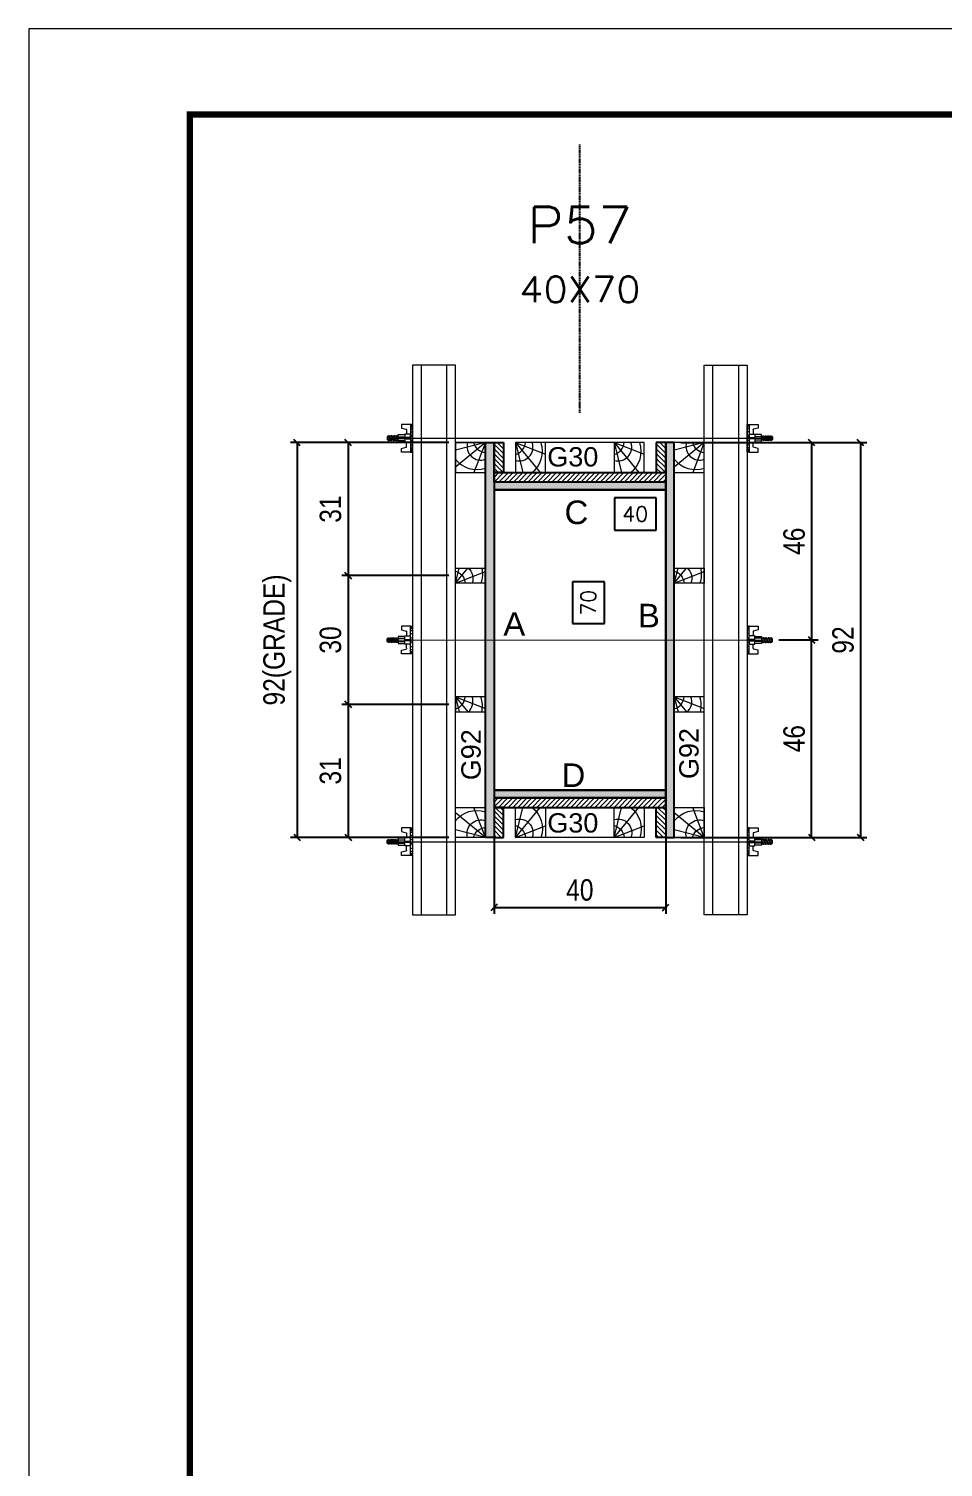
# Model space of a CAD drawing. Extents: x 2949 to 9203, y -16089 to 12527.
# Drawn here: x 4548 to 4974, y -1926 to -1256 of the extents above; entities that cross this region are included whole.
import ezdxf
from ezdxf.enums import TextEntityAlignment as Align

# ---------------------------------------------------------------- set-up
doc = ezdxf.new("R2010")
doc.units = 0
doc.linetypes.add('DASHED', pattern=[0.75, 0.5, -0.25])
doc.linetypes.add('HIDDEN', pattern=[0.375, 0.25, -0.125])
for name, color, linetype in [('CHAPA', 1, 'Continuous'), ('COTA', 241, 'Continuous'), ('MEIO_PONT', 93, 'Continuous'), ('Painéis', 200, 'Continuous'), ('SARRAFO', 251, 'Continuous'), ('Texto de Titulo', 7, 'Continuous'), ('Texto Qtd Sarr', 242, 'Continuous'), ('TEXTO_GERAL', 7, 'Continuous')]:
    doc.layers.add(name, color=color, linetype=linetype)
for name, color, linetype, lineweight in [('Folhas', 255, 'Continuous', 9), ('Hachura', 251, 'Continuous', 9), ('Madeira', 126, 'Continuous', 18), ('Perfil Metálico', 224, 'Continuous', 18), ('SARRAFO DE PRESSAO', 251, 'DASHED', 9), ('Texto Seção', 7, 'Continuous', 15)]:
    doc.layers.add(name, color=color, linetype=linetype, lineweight=lineweight)
doc.styles.add('ARIAL', font='arial.ttf')
doc.styles.add('COTA TECNICA 2X', font='techl___.ttf', dxfattribs={"height": 10})
doc.styles.add('ROMANS', font='romans.shx')
doc.styles.add('SANSSERIF', font='sas_____.pfb')
doc.dimstyles.new('SECAO PILAR', dxfattribs={"dimtxt": 10, "dimasz": 3, "dimexe": 3, "dimexo": 3, "dimgap": 3, "dimtad": 1, "dimdec": 1, "dimlfac": 0.5, "dimzin": 12, "dimdsep": 46, "dimtxsty": 'COTA TECNICA 2X', "dimblk1": 'OBLIQUE', "dimblk2": 'OBLIQUE', "dimsah": 1, "dimcen": 0.9, "dimclrd": 256, "dimclre": 256, "dimclrt": 256, "dimadec": 1, "dimazin": 3, "dimtfac": 1, "dimtdec": 1, "dimtmove": 0, "dimatfit": 3, "dimfxl": 1, "dimtolj": 1, "dimtzin": 12, "dimarcsym": 0})
doc.dimstyles.new('SECÇÃO 2', dxfattribs={"dimtxt": 7, "dimasz": 6, "dimexe": 0.18, "dimexo": 2, "dimgap": -4, "dimtad": 3, "dimdec": 1, "dimlfac": 0.5, "dimzin": 12, "dimdsep": 46, "dimtxsty": 'ROMANS', "dimblk": 'ARCHTICK', "dimcen": 0.09, "dimse1": 1, "dimse2": 1, "dimsd1": 1, "dimsd2": 1, "dimclrd": 180, "dimclre": 5, "dimclrt": 1, "dimadec": 0, "dimazin": 3, "dimtfac": 1, "dimtdec": 1, "dimtofl": 0, "dimtmove": 0, "dimatfit": 3, "dimldrblk": 'ARCHTICK', "dimfxl": 1, "dimtolj": 1, "dimtzin": 0, "dimarcsym": 0})

# ---------------------------------------------------------------- blocks, each defined once
blk = doc.blocks.new('9999999999')
at = {"layer": 'Folhas'}
blk.add_lwpolyline([(98138.98, 34190.21), (99623.98, 34190.21), (99623.98, 35240.21), (98138.98, 35240.21)], close=True, dxfattribs=at)
at = {"layer": 'Folhas', "color": 30, "const_width": 3}
blk.add_lwpolyline([(98213.98, 34230.21), (99583.98, 34230.21), (99583.98, 35200.21), (98213.98, 35200.21)], close=True, dxfattribs=at)
blk = doc.blocks.new('titulo1')
at = {"layer": 'Defpoints', "color": 252, "linetype": 'HIDDEN', "ltscale": 2}
blk.add_line((0, 0), (0, 125), dxfattribs=at)
at = {"layer": 'Defpoints', "style": 'ROMANS', "oblique": 15}
blk.add_attdef('FOLHA', text='', height=10, dxfattribs=at).set_placement((0, 15.58), align=Align.MIDDLE_CENTER)
at = {"layer": 'Texto Qtd Sarr', "color": 3, "style": 'ROMANS', "oblique": 15}
for tag, height, p in [('TITULO', 17, (0, 71.45)), ('SEÇÃO', 12, (0, 41.55))]:
    blk.add_attdef(tag, text='', height=height, dxfattribs=at).set_placement(p, align=Align.MIDDLE_CENTER)
blk = doc.blocks.new('*D1762')
at = {"layer": 'COTA', "color": 180, "lineweight": -2, "transparency": 16777216}
for p, q in [((4815.84, -1513.95), (4800.84, -1513.95)), ((4800.84, -1513.95), (4800.84, -1533.29)), ((4815.84, -1533.29), (4815.84, -1513.95)), ((4800.84, -1533.29), (4815.84, -1533.29))]:
    blk.add_line(p, q, dxfattribs=at)
at = {"layer": 'Defpoints', "color": 0, "transparency": 16777216}
for p in [(4764.33, -1470.99), (4764.33, -1610.99), (4819.84, -1610.99)]:
    blk.add_point(p, dxfattribs=at)
at = {"layer": 'COTA', "color": 1, "transparency": 16777216, "insert": (4808.34, -1523.62), "char_height": 7, "attachment_point": 5, "rotation": 90, "style": 'ROMANS'}
blk.add_mtext('\\A1;70', dxfattribs=at)
blk = doc.blocks.new('_ArchTick')
at = {"color": 0, "linetype": 'ByBlock', "const_width": 0.15}
blk.add_lwpolyline([(-0.5, -0.5), (0.5, 0.5)], dxfattribs=at)
blk = doc.blocks.new('_Oblique')
at = {"color": 0, "linetype": 'ByBlock', "lineweight": -2}
blk.add_line((-0.5, -0.5), (0.5, 0.5), dxfattribs=at)
blk = doc.blocks.new('*D1763')
at = {"layer": 'COTA', "lineweight": -2, "transparency": 16777216}
for p, q in [((4851.33, -1448.99), (4938.1, -1448.99)), ((4935.1, -1448.99), (4935.1, -1632.99)), ((4851.33, -1632.99), (4938.1, -1632.99))]:
    blk.add_line(p, q, dxfattribs=at)
at = {"layer": 'Defpoints', "color": 0, "transparency": 16777216}
for p in [(4848.33, -1448.99), (4848.33, -1632.99), (4935.1, -1632.99)]:
    blk.add_point(p, dxfattribs=at)
at = {"layer": 'COTA', "lineweight": -2, "transparency": 16777216, "xscale": 3, "yscale": 3, "zscale": 3}
for p, rotation in [((4935.1, -1448.99), 90), ((4935.1, -1632.99), 270)]:
    blk.add_blockref('_Oblique', p, dxfattribs=dict(at, rotation=rotation))
at = {"layer": 'COTA', "transparency": 16777216, "insert": (4927.02, -1540.99), "char_height": 10, "attachment_point": 5, "rotation": 90, "style": 'COTA TECNICA 2X'}
blk.add_mtext('\\A1;92', dxfattribs=at)
blk = doc.blocks.new('*D1764')
at = {"layer": 'COTA', "lineweight": -2, "transparency": 16777216}
for p, q in [((4885.33, -1448.99), (4915.33, -1448.99)), ((4912.33, -1448.99), (4912.33, -1540.99)), ((4897.13, -1540.99), (4915.33, -1540.99))]:
    blk.add_line(p, q, dxfattribs=at)
at = {"layer": 'Defpoints', "color": 0, "transparency": 16777216}
for p in [(4882.33, -1448.99), (4894.13, -1540.99), (4912.33, -1540.99)]:
    blk.add_point(p, dxfattribs=at)
at = {"layer": 'COTA', "lineweight": -2, "transparency": 16777216, "xscale": 3, "yscale": 3, "zscale": 3}
for p, rotation in [((4912.33, -1448.99), 90), ((4912.33, -1540.99), 270)]:
    blk.add_blockref('_Oblique', p, dxfattribs=dict(at, rotation=rotation))
at = {"layer": 'COTA', "transparency": 16777216, "insert": (4904.23, -1494.99), "char_height": 10, "attachment_point": 5, "rotation": 90, "style": 'COTA TECNICA 2X'}
blk.add_mtext('\\A1;46', dxfattribs=at)
blk = doc.blocks.new('*D1765')
at = {"layer": 'COTA', "lineweight": -2, "transparency": 16777216}
for p, q in [((4897.13, -1540.99), (4915.33, -1540.99)), ((4912.33, -1632.99), (4912.33, -1540.99)), ((4885.33, -1632.99), (4915.33, -1632.99))]:
    blk.add_line(p, q, dxfattribs=at)
at = {"layer": 'Defpoints', "color": 0, "transparency": 16777216}
for p in [(4894.13, -1540.99), (4912.33, -1540.99), (4882.33, -1632.99)]:
    blk.add_point(p, dxfattribs=at)
at = {"layer": 'COTA', "lineweight": -2, "transparency": 16777216, "xscale": 3, "yscale": 3, "zscale": 3}
for p, rotation in [((4912.33, -1540.99), 90), ((4912.33, -1632.99), 270)]:
    blk.add_blockref('_Oblique', p, dxfattribs=dict(at, rotation=rotation))
at = {"layer": 'COTA', "transparency": 16777216, "insert": (4904.23, -1586.99), "char_height": 10, "attachment_point": 5, "rotation": 90, "style": 'COTA TECNICA 2X'}
blk.add_mtext('\\A1;46', dxfattribs=at)
blk = doc.blocks.new('*D1766')
at = {"layer": 'COTA', "color": 180, "lineweight": -2, "transparency": 16777216}
for p, q in [((4839.83, -1474.78), (4820.5, -1474.78)), ((4820.5, -1474.78), (4820.5, -1489.78)), ((4839.83, -1489.78), (4839.83, -1474.78)), ((4820.5, -1489.78), (4839.83, -1489.78))]:
    blk.add_line(p, q, dxfattribs=at)
at = {"layer": 'Defpoints', "color": 0, "transparency": 16777216}
for p in [(4764.33, -1470.99), (4844.33, -1470.99), (4844.33, -1493.78)]:
    blk.add_point(p, dxfattribs=at)
at = {"layer": 'COTA', "color": 1, "transparency": 16777216, "insert": (4830.16, -1482.28), "char_height": 7, "attachment_point": 5, "style": 'ROMANS'}
blk.add_mtext('\\A1;40', dxfattribs=at)
blk = doc.blocks.new('PONTALETE')
at = {"layer": 'Madeira'}
for q in [(2.71, 7), (7, 5.76), (7, 1.74)]:
    blk.add_line((0, 0), q, dxfattribs=at)
blk.add_lwpolyline([(0, 0), (7, 0), (7, 7), (0, 7)], close=True, dxfattribs=at)
for centre, radius, start, end in [((2.04, 0.06), 6.23, 37.2818, 109.0913), ((1.09, 0.9), 3.19, 343.603, 109.9847), ((-0.21, -0.78), 3.09, 14.6322, 86.0383)]:
    blk.add_arc(centre, radius, start, end, dxfattribs=at)
blk = doc.blocks.new('*D1767')
at = {"layer": 'COTA', "lineweight": -2, "transparency": 16777216}
for p, q in [((4743.33, -1448.99), (4669.55, -1448.99)), ((4672.55, -1448.99), (4672.55, -1632.99)), ((4743.33, -1632.99), (4669.55, -1632.99))]:
    blk.add_line(p, q, dxfattribs=at)
at = {"layer": 'Defpoints', "color": 0, "transparency": 16777216}
for p in [(4746.33, -1448.99), (4672.55, -1632.99), (4746.33, -1632.99)]:
    blk.add_point(p, dxfattribs=at)
at = {"layer": 'COTA', "lineweight": -2, "transparency": 16777216, "xscale": 3, "yscale": 3, "zscale": 3}
for p, rotation in [((4672.55, -1448.99), 90), ((4672.55, -1632.99), 270)]:
    blk.add_blockref('_Oblique', p, dxfattribs=dict(at, rotation=rotation))
at = {"layer": 'COTA', "transparency": 16777216, "insert": (4663.33, -1540.99), "char_height": 10, "attachment_point": 5, "rotation": 90, "style": 'COTA TECNICA 2X'}
blk.add_mtext('\\A1;92(GRADE)', dxfattribs=at)
blk = doc.blocks.new('MEIO PONTALETE')
at = {"layer": 'Madeira'}
for q in [(2.71, 7), (3.5, 2.88), (3.5, 0.87)]:
    blk.add_line((0, 0), q, dxfattribs=at)
blk.add_lwpolyline([(0, 0), (3.5, 0), (3.5, 7), (0, 7)], close=True, dxfattribs=at)
for centre, radius, start, end in [((2.04, 0.06), 6.23, 76.4499, 109.0913), ((1.09, 0.9), 3.19, 40.9063, 109.9847), ((-0.21, -0.78), 3.09, 14.6322, 86.0383)]:
    blk.add_arc(centre, radius, start, end, dxfattribs=at)
blk = doc.blocks.new('*D1768')
at = {"layer": 'COTA', "lineweight": -2, "transparency": 16777216}
for p, q in [((4743.33, -1570.99), (4693.39, -1570.99)), ((4696.39, -1570.99), (4696.39, -1632.99)), ((4743.33, -1632.99), (4693.39, -1632.99))]:
    blk.add_line(p, q, dxfattribs=at)
at = {"layer": 'Defpoints', "color": 0, "transparency": 16777216}
for p in [(4746.33, -1570.99), (4696.39, -1632.99), (4746.33, -1632.99)]:
    blk.add_point(p, dxfattribs=at)
at = {"layer": 'COTA', "lineweight": -2, "transparency": 16777216, "xscale": 3, "yscale": 3, "zscale": 3}
for p, rotation in [((4696.39, -1570.99), 90), ((4696.39, -1632.99), 270)]:
    blk.add_blockref('_Oblique', p, dxfattribs=dict(at, rotation=rotation))
at = {"layer": 'COTA', "transparency": 16777216, "insert": (4688.17, -1601.99), "char_height": 10, "attachment_point": 5, "rotation": 90, "style": 'COTA TECNICA 2X'}
blk.add_mtext('\\A1;31', dxfattribs=at)
blk = doc.blocks.new('C')
at = {"layer": 'Hachura', "color": 0}
for p, q in [((0, 3.22), (0, -3.22)), ((0.45, 3.22), (0, 3.22)), ((0.46, 3.16), (0, 3.16)), ((0.46, 3.05), (0, 3.05)), ((0.46, 2.88), (0, 2.88)), ((0, 2.75), (0, -1.16)), ((0.46, 2.65), (0, 2.65)), ((0.46, 2.23), (0, 2.23)), ((0.46, 1.51), (0, 1.51)), ((0.39, 0.49), (0.17, 0.49)), ((0.45, -3.23), (0.45, 3.22)), ((0.45, 3.22), (2.58, 3.22)), ((1.74, 0.97), (0.45, 0.97)), ((1.45, 0.1), (0.45, 0.1)), ((1.35, 1.94), (1.35, 0.96)), ((2.58, 2.39), (1.47, 2.09)), ((1.74, -0.97), (1.74, 0.97)), ((1.74, 0.97), (1.74, 0.84)), ((1.74, 0.97), (1.74, 0.84)), ((1.74, 0.84), (3.35, 0.84)), ((3.35, 0.45), (1.74, 0.45)), ((2.58, 3.22), (2.58, 2.39)), ((3.32, 0.84), (3.32, -0.84)), ((3.35, 0.84), (3.35, -0.84)), ((3.68, 0.45), (3.35, 0.45)), ((3.84, -0.52), (3.35, 0.45)), ((3.35, 0.06), (3.67, -0.57)), ((3.68, 0.45), (4.16, -0.52)), ((3.72, 0.5), (4.25, -0.57)), ((4.37, -0.55), (3.83, 0.53)), ((4.15, 0.45), (3.93, 0.45)), ((4.42, -0.52), (3.93, 0.45)), ((4.15, 0.45), (4.26, 0.45)), ((4.26, 0.45), (4.74, -0.52)), ((4.3, 0.5), (4.83, -0.57)), ((4.95, -0.55), (4.41, 0.53)), ((4.51, 0.45), (4.84, 0.45)), ((5, -0.52), (4.51, 0.45)), ((4.84, 0.45), (5.32, -0.52)), ((4.88, 0.5), (5.41, -0.57)), ((5.53, -0.55), (4.99, 0.53)), ((5.58, -0.52), (5.09, 0.45)), ((5.42, 0.45), (5.09, 0.45)), ((5.58, -0.52), (5.09, 0.45)), ((5.42, 0.45), (5.74, -0.19)), ((5.46, 0.5), (5.74, -0.07)), ((5.74, 0.19), (5.57, 0.53)), ((5.74, 0.32), (5.68, 0.45)), ((5.68, 0.45), (5.74, 0.45)), ((5.74, 0.45), (5.9, 0.29)), ((5.74, 0.45), (5.74, -0.52)), ((5.9, -0.36), (5.9, 0.29)), ((0.45, 0), (0, 0)), ((0.46, -1.52), (0, -1.52)), ((0.46, -2.23), (0, -2.23)), ((0.46, -2.65), (0, -2.65)), ((0.46, -2.88), (0, -2.88)), ((0.46, -3.05), (0, -3.05)), ((0.46, -3.16), (0, -3.16)), ((0, -3.22), (2.57, -3.22)), ((0.08, -0.48), (0.29, -0.48)), ((0.29, -0.48), (0.4, -0.48)), ((0.45, 0), (0.45, -0.97)), ((0.45, -0.16), (1.45, -0.16)), ((0.45, -0.65), (0.45, -0.32)), ((0.45, -3.23), (0.45, -0.65)), ((0.45, -0.97), (1.74, -0.97)), ((1.35, -1.94), (1.35, -0.97)), ((2.58, -2.39), (1.47, -2.1)), ((3.35, -0.32), (1.74, -0.32)), ((3.35, -0.84), (1.74, -0.84)), ((2.58, -3.23), (2.58, -2.39)), ((3.35, -0.07), (3.58, -0.52)), ((3.35, -0.52), (3.58, -0.52)), ((3.84, -0.52), (4.16, -0.52)), ((4.42, -0.52), (4.74, -0.52)), ((4.63, -0.52), (4.74, -0.52)), ((5, -0.52), (5.32, -0.52)), ((5.58, -0.52), (5.74, -0.52)), ((5.74, -0.52), (5.9, -0.36)), ((5.74, -0.52), (5.74, -0.52))]:
    blk.add_line(p, q, dxfattribs=at)
for centre, radius, start, end in [((1.52, 1.94), 0.161, 104.7436, 180), ((1.44, -0.03), 0.129, 272.695, 87.305), ((3.81, 0.39), 0.143, 25.5688, 154.4312), ((4.39, 0.39), 0.143, 25.5688, 154.4312), ((4.97, 0.39), 0.143, 25.5688, 154.4312), ((5.55, 0.39), 0.143, 25.5688, 154.4312), ((0.17, -0.37), 0.174, 221.744, 317.8592), ((1.52, -1.94), 0.161, 180, 255.2564), ((3.71, -0.4), 0.174, 222.1408, 318.256), ((4.29, -0.4), 0.174, 222.1408, 318.256), ((4.87, -0.4), 0.174, 222.1408, 318.256), ((5.45, -0.4), 0.174, 222.1408, 318.256), ((5.61, -0.4), 0.174, 317.8592, 318.256)]:
    blk.add_arc(centre, radius, start, end, dxfattribs=at)
blk = doc.blocks.new('*D1769')
at = {"layer": 'COTA', "lineweight": -2, "transparency": 16777216}
for p, q in [((4743.33, -1448.99), (4693.39, -1448.99)), ((4696.39, -1448.99), (4696.39, -1510.99)), ((4743.33, -1510.99), (4693.39, -1510.99))]:
    blk.add_line(p, q, dxfattribs=at)
at = {"layer": 'Defpoints', "color": 0, "transparency": 16777216}
for p in [(4746.33, -1448.99), (4696.39, -1510.99), (4746.33, -1510.99)]:
    blk.add_point(p, dxfattribs=at)
at = {"layer": 'COTA', "lineweight": -2, "transparency": 16777216, "xscale": 3, "yscale": 3, "zscale": 3}
for p, rotation in [((4696.39, -1448.99), 90), ((4696.39, -1510.99), 270)]:
    blk.add_blockref('_Oblique', p, dxfattribs=dict(at, rotation=rotation))
at = {"layer": 'COTA', "transparency": 16777216, "insert": (4688.17, -1479.99), "char_height": 10, "attachment_point": 5, "rotation": 90, "style": 'COTA TECNICA 2X'}
blk.add_mtext('\\A1;31', dxfattribs=at)
blk = doc.blocks.new('*D1770')
at = {"layer": 'COTA', "lineweight": -2, "transparency": 16777216}
for p, q in [((4743.33, -1510.99), (4693.39, -1510.99)), ((4696.39, -1510.99), (4696.39, -1570.99)), ((4743.33, -1570.99), (4693.39, -1570.99))]:
    blk.add_line(p, q, dxfattribs=at)
at = {"layer": 'Defpoints', "color": 0, "transparency": 16777216}
for p in [(4746.33, -1510.99), (4696.39, -1570.99), (4746.33, -1570.99)]:
    blk.add_point(p, dxfattribs=at)
at = {"layer": 'COTA', "lineweight": -2, "transparency": 16777216, "xscale": 3, "yscale": 3, "zscale": 3}
for p, rotation in [((4696.39, -1510.99), 90), ((4696.39, -1570.99), 270)]:
    blk.add_blockref('_Oblique', p, dxfattribs=dict(at, rotation=rotation))
at = {"layer": 'COTA', "transparency": 16777216, "insert": (4688.17, -1540.99), "char_height": 10, "attachment_point": 5, "rotation": 90, "style": 'COTA TECNICA 2X'}
blk.add_mtext('\\A1;30', dxfattribs=at)
blk = doc.blocks.new('*D1774')
at = {"layer": 'COTA', "lineweight": -2, "transparency": 16777216}
for p, q in [((4764.33, -1617.59), (4764.33, -1668.63)), ((4844.33, -1617.59), (4844.33, -1668.63)), ((4764.33, -1665.63), (4844.33, -1665.63))]:
    blk.add_line(p, q, dxfattribs=at)
at = {"layer": 'Defpoints', "color": 0, "transparency": 16777216}
for p in [(4764.33, -1614.59), (4844.33, -1614.59), (4844.33, -1665.63)]:
    blk.add_point(p, dxfattribs=at)
at = {"layer": 'COTA', "lineweight": -2, "transparency": 16777216, "xscale": 3, "yscale": 3, "zscale": 3, "rotation": 180}
blk.add_blockref('_Oblique', (4764.33, -1665.63), dxfattribs=at)
at = {"layer": 'COTA', "lineweight": -2, "transparency": 16777216, "xscale": 3, "yscale": 3, "zscale": 3}
blk.add_blockref('_Oblique', (4844.33, -1665.63), dxfattribs=at)
at = {"layer": 'COTA', "transparency": 16777216, "insert": (4804.33, -1657.52), "char_height": 10, "attachment_point": 5, "style": 'COTA TECNICA 2X'}
blk.add_mtext('\\A1;40', dxfattribs=at)

msp = doc.modelspace()

# ---------------------------------------------------------------- hatches: boundary and pattern name
at = {"layer": 'Hachura'}
h = msp.add_hatch(color=256, dxfattribs=at)
h.dxf.hatch_style = 1
h.paths.add_polyline_path([(4764.33, -1632.99), (4760.33, -1632.99), (4760.33, -1448.99), (4764.33, -1448.99)])
h = msp.add_hatch(color=256, dxfattribs=at)
h.dxf.hatch_style = 1
h.paths.add_polyline_path([(4764.33, -1632.99), (4760.33, -1632.99), (4760.33, -1448.99), (4764.33, -1448.99)])
h = msp.add_hatch(dxfattribs=at)
h.set_pattern_fill('ANSI31', color=256, scale=0.5, angle=90, style=0)
h.set_pattern_definition([(135, (-18127.0793, 7674.9633), (-1.12253202, -1.12253202), [])])
h.paths.add_polyline_path([(4764.33, -1462.99), (4768.73, -1462.99), (4768.73, -1448.99), (4764.33, -1448.99)])
h = msp.add_hatch(dxfattribs=at)
h.set_pattern_fill('ANSI31', color=256, scale=0.5, angle=90, style=0)
h.set_pattern_definition([(135, (-18085.0793, 7674.9633), (-1.12253202, -1.12253202), [])])
h.paths.add_polyline_path([(4844.33, -1462.99), (4839.93, -1462.99), (4839.93, -1448.99), (4844.33, -1448.99)])
h = msp.add_hatch(color=256, dxfattribs=at)
h.dxf.hatch_style = 1
h.paths.add_polyline_path([(4844.33, -1632.99), (4848.33, -1632.99), (4848.33, -1448.99), (4844.33, -1448.99)])
h = msp.add_hatch(color=256, dxfattribs=at)
h.dxf.hatch_style = 1
h.paths.add_polyline_path([(4844.33, -1632.99), (4848.33, -1632.99), (4848.33, -1448.99), (4844.33, -1448.99)])
h = msp.add_hatch(dxfattribs=at)
h.set_pattern_fill('ANSI31', color=256, scale=0.5, style=0)
h.set_pattern_definition([(45, (13938.2807, 21462.0196), (-1.12253202, 1.12253202), [])])
h.paths.add_polyline_path([(4844.33, -1467.39), (4844.33, -1462.99), (4764.33, -1462.99), (4764.33, -1467.39)])
h = msp.add_hatch(color=256, dxfattribs=at)
h.dxf.hatch_style = 1
h.paths.add_polyline_path([(4764.33, -1467.39), (4764.33, -1470.99), (4844.33, -1470.99), (4844.33, -1467.39)])
h = msp.add_hatch(color=256, dxfattribs=at)
h.dxf.hatch_style = 1
h.paths.add_polyline_path([(4764.33, -1467.39), (4764.33, -1470.99), (4844.33, -1470.99), (4844.33, -1467.39)])
h = msp.add_hatch(color=256, dxfattribs=at)
h.dxf.hatch_style = 1
h.paths.add_polyline_path([(4764.33, -1610.99), (4764.33, -1614.59), (4844.33, -1614.59), (4844.33, -1610.99)])
h = msp.add_hatch(color=256, dxfattribs=at)
h.dxf.hatch_style = 1
h.paths.add_polyline_path([(4764.33, -1610.99), (4764.33, -1614.59), (4844.33, -1614.59), (4844.33, -1610.99)])
h = msp.add_hatch(dxfattribs=at)
h.set_pattern_fill('ANSI31', color=256, scale=0.5, style=0)
h.set_pattern_definition([(45, (13938.2807, 21488.0196), (-1.12253202, 1.12253202), [])])
h.paths.add_polyline_path([(4844.33, -1614.59), (4844.33, -1618.99), (4764.33, -1618.99), (4764.33, -1614.59)])
h = msp.add_hatch(dxfattribs=at)
h.set_pattern_fill('ANSI31', color=256, scale=0.5, angle=90, style=0)
h.set_pattern_definition([(135, (-18127.0793, 7869.9633), (-1.12253202, -1.12253202), [])])
h.paths.add_polyline_path([(4764.33, -1618.99), (4768.73, -1618.99), (4768.73, -1632.99), (4764.33, -1632.99)])
h = msp.add_hatch(dxfattribs=at)
h.set_pattern_fill('ANSI31', color=256, scale=0.5, angle=90, style=0)
h.set_pattern_definition([(135, (-18085.0793, 7869.9633), (-1.12253202, -1.12253202), [])])
h.paths.add_polyline_path([(4844.33, -1618.99), (4839.93, -1618.99), (4839.93, -1632.99), (4844.33, -1632.99)])

# ---------------------------------------------------------------- linework, layer by layer
at = {"layer": 'CHAPA'}
for points in [[(4764.33, -1632.99), (4760.33, -1632.99), (4760.33, -1448.99), (4764.33, -1448.99)], [(4764.33, -1632.99), (4760.33, -1632.99), (4760.33, -1448.99), (4764.33, -1448.99)], [(4844.33, -1632.99), (4848.33, -1632.99), (4848.33, -1448.99), (4844.33, -1448.99)], [(4844.33, -1632.99), (4848.33, -1632.99), (4848.33, -1448.99), (4844.33, -1448.99)], [(4764.33, -1467.39), (4764.33, -1470.99), (4844.33, -1470.99), (4844.33, -1467.39)], [(4764.33, -1467.39), (4764.33, -1470.99), (4844.33, -1470.99), (4844.33, -1467.39)], [(4764.33, -1610.99), (4764.33, -1614.59), (4844.33, -1614.59), (4844.33, -1610.99)], [(4764.33, -1610.99), (4764.33, -1614.59), (4844.33, -1614.59), (4844.33, -1610.99)]]:
    msp.add_lwpolyline(points, close=True, dxfattribs=at)
at = {"layer": 'Hachura'}
for p, q in [((4715.53, -1446.99), (4889.33, -1446.98)), ((4715.53, -1540.99), (4889.33, -1541)), ((4715.53, -1634.99), (4889.33, -1635))]:
    msp.add_line(p, q, dxfattribs=at)
at = {"layer": 'Madeira'}
for points in [[(4760.33, -1632.99), (4746.33, -1632.99), (4746.33, -1448.99), (4760.33, -1448.99)], [(4774.33, -1448.99), (4774.33, -1462.99), (4834.33, -1462.99), (4834.33, -1448.99)], [(4848.33, -1632.99), (4862.33, -1632.99), (4862.33, -1448.99), (4848.33, -1448.99)], [(4774.33, -1632.99), (4774.33, -1618.99), (4834.33, -1618.99), (4834.33, -1632.99)]]:
    msp.add_lwpolyline(points, close=True, dxfattribs=at)
at = {"layer": 'Painéis'}
msp.add_lwpolyline([(4844.33, -1470.99), (4764.33, -1470.99), (4764.33, -1610.99), (4844.33, -1610.99)], close=True, dxfattribs=at)
at = {"layer": 'Perfil Metálico'}
for points in [[(4726.33, -1668.99), (4746.33, -1668.99), (4746.33, -1412.99), (4726.33, -1412.99)], [(4742.33, -1412.99), (4730.33, -1412.99), (4730.33, -1668.99), (4742.33, -1668.99)], [(4882.33, -1668.99), (4862.33, -1668.99), (4862.33, -1412.99), (4882.33, -1412.99)], [(4866.33, -1412.99), (4878.33, -1412.99), (4878.33, -1668.99), (4866.33, -1668.99)]]:
    msp.add_lwpolyline(points, close=True, dxfattribs=at)
at = {"layer": 'SARRAFO'}
for points in [[(4768.73, -1448.99), (4768.73, -1462.99), (4764.33, -1462.99), (4764.33, -1448.99)], [(4839.93, -1448.99), (4839.93, -1462.99), (4844.33, -1462.99), (4844.33, -1448.99)], [(4764.33, -1462.99), (4844.33, -1462.99), (4844.33, -1467.39), (4764.33, -1467.39)], [(4764.33, -1618.99), (4844.33, -1618.99), (4844.33, -1614.59), (4764.33, -1614.59)], [(4768.73, -1632.99), (4768.73, -1618.99), (4764.33, -1618.99), (4764.33, -1632.99)], [(4839.93, -1632.99), (4839.93, -1618.99), (4844.33, -1618.99), (4844.33, -1632.99)]]:
    msp.add_lwpolyline(points, close=True, dxfattribs=at)

# ---------------------------------------------------------------- block references
at = {"layer": 'Hachura', "linetype": 'Continuous', "yscale": 2, "zscale": 2, "rotation": 180}
for p, xscale in [((4726.33, -1446.99), 2), ((4882.33, -1446.99), -2)]:
    msp.add_blockref('C', p, dxfattribs=dict(at, xscale=xscale))
at = {"layer": 'Hachura', "linetype": 'Continuous', "yscale": 2, "zscale": 2}
for p, xscale in [((4726.33, -1540.99), -2), ((4882.33, -1540.99), 2), ((4726.33, -1634.99), -2), ((4882.33, -1634.99), 2)]:
    msp.add_blockref('C', p, dxfattribs=dict(at, xscale=xscale))
at = {"layer": 'MEIO_PONT'}
for name, p, xscale, yscale, zscale, rotation in [('PONTALETE', (4760.33, -1448.99), 2, 2, 2, 180), ('PONTALETE', (4774.33, -1448.99), 2, 2, 2, 270), ('PONTALETE', (4820.33, -1448.99), 2, 2, 2, 270), ('PONTALETE', (4862.33, -1448.99), 2, 2, 2, 180), ('MEIO PONTALETE', (4746.33, -1514.49), -1.999999997962732, 1.999999997962732, 1.999999997962732, 270), ('MEIO PONTALETE', (4848.33, -1514.49), -1.999999997962732, 1.999999997962732, 1.999999997962732, 270), ('MEIO PONTALETE', (4746.33, -1567.49), 1.999999997962732, 1.999999997962732, 1.999999997962732, 270), ('MEIO PONTALETE', (4848.33, -1567.49), 1.999999997962732, 1.999999997962732, 1.999999997962732, 270), ('PONTALETE', (4774.33, -1632.99), -2, 2, 2, 270), ('PONTALETE', (4820.33, -1632.99), -2, 2, 2, 270)]:
    msp.add_blockref(name, p, dxfattribs=dict(at, xscale=xscale, yscale=yscale, zscale=zscale, rotation=rotation))
at = {"layer": 'MEIO_PONT', "xscale": -2, "yscale": 2, "zscale": 2}
for p in [(4760.33, -1632.99), (4862.33, -1632.99)]:
    msp.add_blockref('PONTALETE', p, dxfattribs=at)
at = {"layer": 'SARRAFO DE PRESSAO', "color": 6, "linetype": 'ByBlock'}
msp.add_blockref('9999999999', (-93591.44, -36496.37), dxfattribs=at)
at = {"layer": 'Texto Seção'}
ref = msp.add_blockref('titulo1', (4804.33, -1435.11), dxfattribs=at)
ref.add_attrib('TITULO', 'P57', dxfattribs={"layer": 'Texto de Titulo', "color": 7, "height": 17, "style": 'ROMANS', "width": 1.1}).set_placement((4804.33, -1347.61), align=Align.MIDDLE_CENTER)
ref.add_attrib('SEÇÃO', '40X70', dxfattribs={"layer": 'Texto de Titulo', "color": 7, "height": 12, "style": 'ROMANS', "width": 1.1}).set_placement((4804.33, -1377.61), align=Align.MIDDLE_CENTER)

# ---------------------------------------------------------------- texts
at = {"layer": 'TEXTO_GERAL', "style": 'ARIAL'}
for s, p in [('C', (4802.74, -1481.49)), ('A', (4773.79, -1533.54)), ('B', (4836.5, -1529.63)), ('D', (4801.33, -1603.99))]:
    msp.add_text(s, height=11, dxfattribs=at).set_placement(p, align=Align.MIDDLE_CENTER)
at = {"layer": 'TEXTO_GERAL', "color": 0, "linetype": 'Continuous', "style": 'SANSSERIF'}
for p in [(4753.6, -1606.32), (4855.16, -1605.78)]:
    msp.add_text('G92', height=9, rotation=90, dxfattribs=at).set_placement(p, align=Align.MIDDLE_LEFT)
at = {"layer": 'TEXTO_GERAL', "color": 0, "linetype": 'Continuous', "char_height": 9, "width": 285.3299, "style": 'SANSSERIF'}
for insert, attachment_point in [((4789.18, -1451.13), 1), ((4789.18, -1630.85), 7)]:
    msp.add_mtext('G30', dxfattribs=dict(at, insert=insert, attachment_point=attachment_point))

# ---------------------------------------------------------------- dimensions: what is measured, and where the dimension line sits
at = {"layer": 'COTA'}
dim = msp.add_linear_dim(base=(4672.55, -1632.99), p1=(4746.33, -1448.99), p2=(4746.33, -1632.99), angle=270, text='<>(GRADE)', dimstyle='SECAO PILAR', dxfattribs=at)
dim.commit()
dim.dimension.update_dxf_attribs({"geometry": '*D1767', "text_midpoint": (4663.33, -1540.99)})
for base, p1, p2, angle, picture, middle in [((4696.39, -1510.99), (4746.33, -1448.99), (4746.33, -1510.99), 270, '*D1769', (4688.17, -1479.99)), ((4935.1, -1632.99), (4848.33, -1448.99), (4848.33, -1632.99), 270, '*D1763', (4927.02, -1540.99)), ((4912.33, -1540.99), (4882.33, -1448.99), (4894.13, -1540.99), 270, '*D1764', (4904.23, -1494.99)), ((4696.39, -1570.99), (4746.33, -1510.99), (4746.33, -1570.99), 270, '*D1770', (4688.17, -1540.99)), ((4912.33, -1540.99), (4882.33, -1632.99), (4894.13, -1540.99), 90, '*D1765', (4904.23, -1586.99)), ((4696.39, -1632.99), (4746.33, -1570.99), (4746.33, -1632.99), 270, '*D1768', (4688.17, -1601.99))]:
    dim = msp.add_linear_dim(base=base, p1=p1, p2=p2, angle=angle, dimstyle='SECAO PILAR', dxfattribs=at)
    dim.commit()
    dim.dimension.update_dxf_attribs({"geometry": picture, "text_midpoint": middle})
dim = msp.add_linear_dim(base=(4819.84, -1610.99), p1=(4764.33, -1470.99), p2=(4764.33, -1610.99), angle=270, dimstyle='SECÇÃO 2', dxfattribs=at)
dim.commit()
dim.dimension.update_dxf_attribs({"geometry": '*D1762', "text_midpoint": (4819.84, -1523.62), "dimtype": 160})
dim = msp.add_linear_dim(base=(4844.33, -1493.78), p1=(4764.33, -1470.99), p2=(4844.33, -1470.99), dimstyle='SECÇÃO 2', dxfattribs=at)
dim.commit()
dim.dimension.update_dxf_attribs({"geometry": '*D1766', "text_midpoint": (4830.16, -1493.78), "dimtype": 160})
dim = msp.add_linear_dim(base=(4844.33, -1665.63), p1=(4764.33, -1614.59), p2=(4844.33, -1614.59), dimstyle='SECAO PILAR', dxfattribs=at)
dim.commit()
dim.dimension.update_dxf_attribs({"geometry": '*D1774', "text_midpoint": (4804.33, -1657.52)})

doc.saveas('drawing.dxf')
